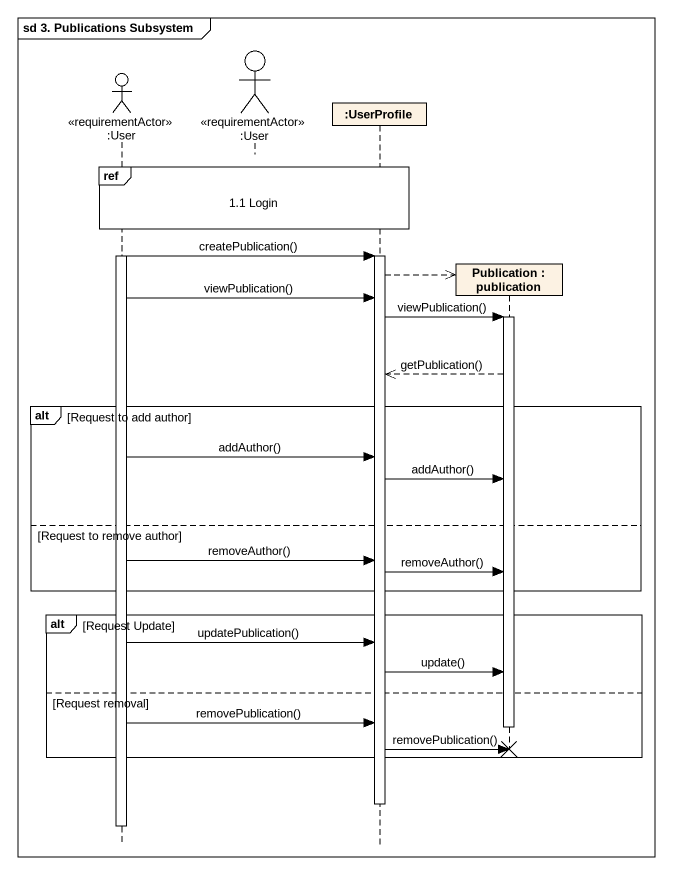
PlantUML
@startuml
mainframe sd 3. Publications Subsystem
hide footbox
actor ":User" as User <<requirementActor>>
actor ":User" as User_2 <<requirementActor>>
participant ":UserProfile" as UserProfile
participant "Publication : publication" as Publication

ref over User, User_2, UserProfile : 1.1 Login
activate User
User -> UserProfile : createPublication()
activate UserProfile
UserProfile -->> Publication **
User -> UserProfile : viewPublication()
UserProfile -> Publication : viewPublication()
activate Publication
Publication -->> UserProfile : getPublication()
alt Request to add author
  User -> UserProfile : addAuthor()
  UserProfile -> Publication : addAuthor()
else Request to remove author
  User -> UserProfile : removeAuthor()
  UserProfile -> Publication : removeAuthor()
end
alt Request Update
  User -> UserProfile : updatePublication()
  UserProfile -> Publication : update()
else Request removal
  User -> UserProfile : removePublication()
  deactivate Publication
  UserProfile -> Publication !! : removePublication()
end
deactivate UserProfile
deactivate User
@enduml
